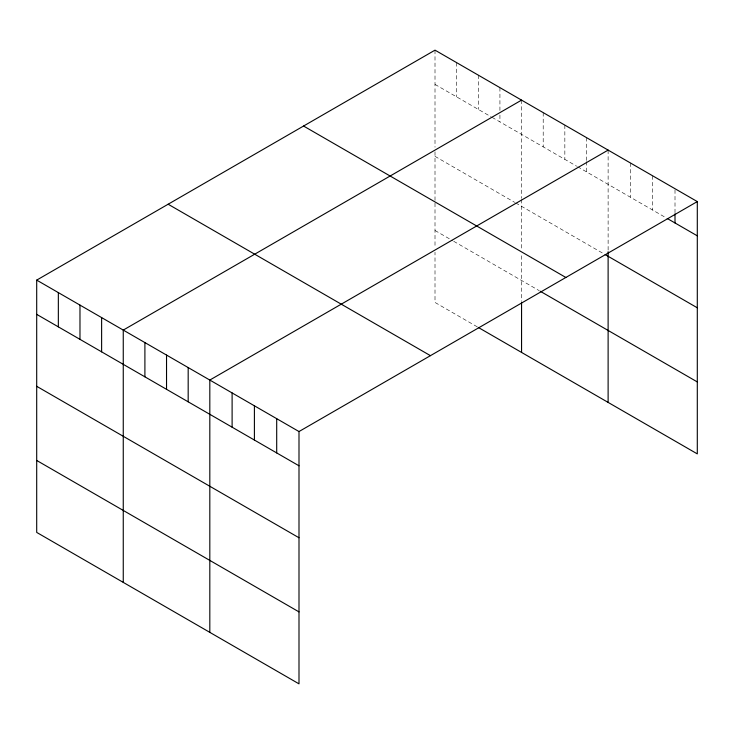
<?xml version="1.0" encoding="UTF-8"?>
<svg xmlns="http://www.w3.org/2000/svg" width="734" height="734" viewBox="0 0 734 734"><rect width="100%" height="100%" fill="white"/><g stroke="black" fill="none" stroke-linecap="round" stroke-linejoin="round"><path stroke-width="0.55" stroke-dasharray="3.67 2.75" d="M435.005 84.401L491.074 116.77M492.055 117.339L576.649 166.178M577.63 166.746L666.279 217.925M435.005 156.36L514.681 202.355M515.663 202.923L604.183 254.037M435.005 230.494L452.713 240.715M453.695 241.284L539.27 290.692M477.302 326.869L435.005 302.454L435.005 252.193M675.005 189.858L675.005 212.686M652.709 175.839L652.709 210.089M630.414 162.976L630.414 197.217M608.119 150.103L608.119 250.597M586.484 137.607L586.484 160.434M586.484 161.581L586.484 171.857M564.841 125.11L564.841 159.361M543.206 112.623L543.206 146.864M521.562 100.127L521.562 198.336M521.562 199.483L521.562 250.138M521.562 255.753L521.562 301.032M499.927 87.63L499.927 110.467M499.927 115.027L499.927 121.881M478.284 75.143L478.284 109.384M456.649 62.647L456.649 96.897M435.005 50.151L435.005 147.222M435.005 151.791L435.005 247.633"/><path stroke-width="1.1" d="M697.3 201.584L298.995 431.546L298.995 683.849L36.7 532.416L36.7 280.113L435.005 50.151L697.3 201.584L697.3 453.887L478.284 327.437M521.562 100.127L123.257 330.089L123.257 582.383M608.119 150.103L209.814 380.056L209.814 632.359M667.252 218.484L697.3 235.834M605.165 254.597L697.3 307.794M303.564 126.037L565.859 277.47M540.252 291.26L697.3 381.928M168.141 204.226L430.436 355.66M36.7 280.113L298.995 431.546M36.7 314.363L298.995 465.796M36.7 386.313L298.995 537.756M36.7 460.457L298.995 611.89M675.005 213.833L675.005 222.962M608.119 251.734L608.119 402.397M521.562 302.169L521.562 352.43M276.7 418.674L276.7 452.924M254.404 405.801L254.404 440.051M232.109 392.929L232.109 427.179M188.179 367.569L188.179 401.81M166.535 355.072L166.535 389.323M144.901 342.576L144.901 376.826M101.622 317.593L101.622 351.843M79.978 305.096L79.978 339.347M58.344 292.609L58.344 326.85"/></g></svg>
